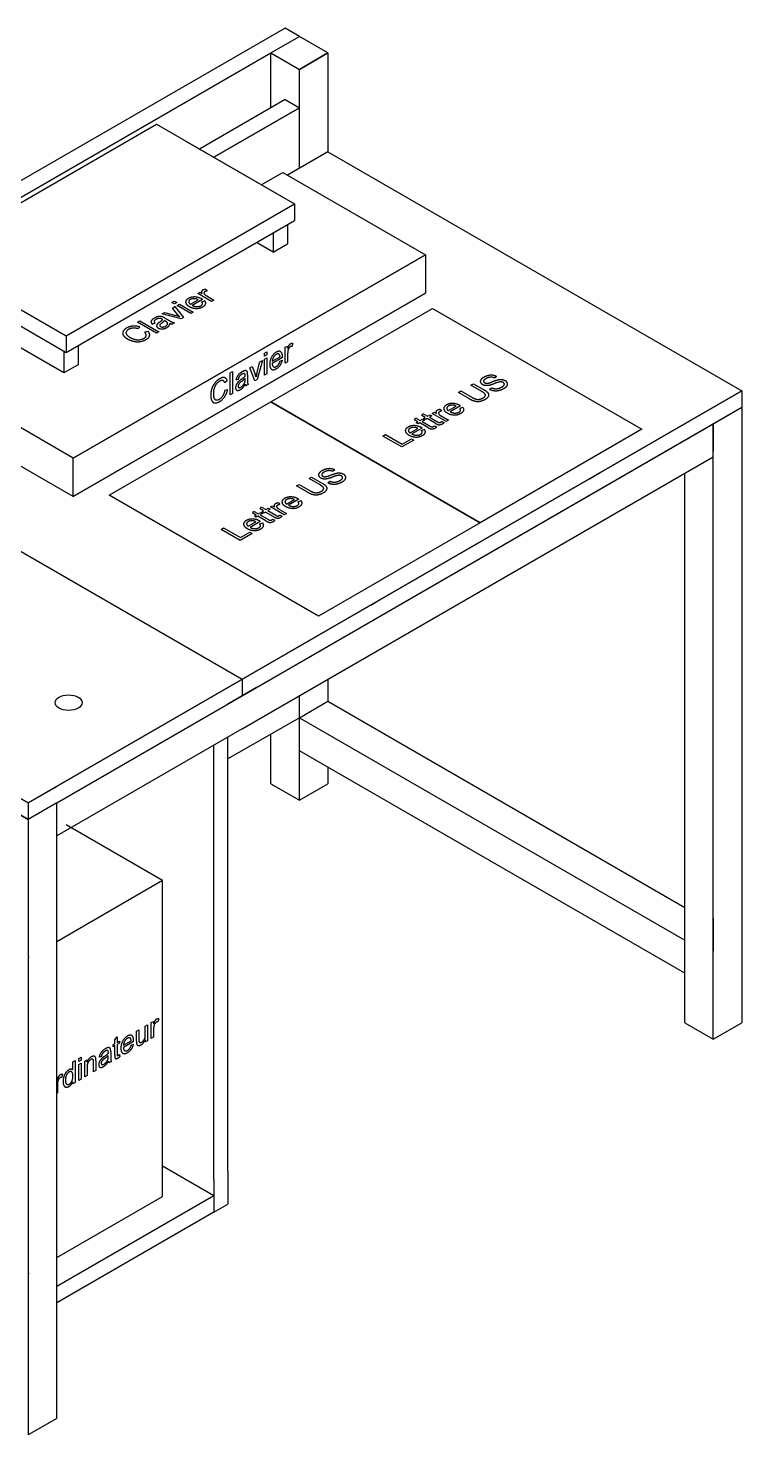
# Model space of a CAD drawing. Header units: inches. Extents: x -14 to 106, y -120 to 40.
# Drawn here: x 16.4 to 43, y -58.3 to -6 of the extents above; entities that cross this region are included whole.
import ezdxf

# ---------------------------------------------------------------- set-up
doc = ezdxf.new("R2010")
doc.units = ezdxf.units.IN
doc.header["$MEASUREMENT"] = 0
doc.linetypes.add('PHANTOM', pattern=[63.5, 31.75, -6.35, 6.35, -6.35, 6.35, -6.35])
doc.layers.get('0').update_dxf_attribs({"lineweight": 25})
doc.layers.add('Ghosts', color=18, linetype='PHANTOM', lineweight=25, true_color=0x000000)

msp = doc.modelspace()

# ---------------------------------------------------------------- linework, layer by layer
for p, q in [((25.985, -6), (7.542, -16.648)), ((26.516, -6.306), (25.985, -6)), ((25.455, -6.919), (26.516, -6.306)), ((25.455, -6.919), (26.516, -6.306)), ((27.576, -6.919), (26.516, -6.306)), ((7.616, -17.218), (25.455, -6.919)), ((25.455, -6.919), (26.516, -7.531)), ((25.455, -8.96), (25.455, -6.919)), ((26.516, -7.531), (27.576, -6.919)), ((27.576, -6.919), (26.516, -7.531)), ((27.576, -6.919), (27.576, -10.593)), ((26.516, -11.205), (26.516, -7.531)), ((25.985, -8.654), (22.804, -10.491)), ((25.985, -8.654), (26.516, -8.96)), ((26.516, -8.96), (23.334, -10.797)), ((26.516, -8.96), (23.334, -10.797)), ((23.334, -10.797), (26.516, -8.96)), ((12.728, -14.471), (21.213, -9.572)), ((21.213, -9.572), (26.339, -12.532)), ((22.273, -10.184), (26.339, -12.532)), ((27.576, -10.593), (26.074, -11.46)), ((27.576, -10.593), (26.516, -11.205)), ((27.576, -10.593), (27.576, -10.593)), ((27.576, -10.593), (42.956, -19.472)), ((26.516, -11.205), (26.074, -11.46)), ((26.516, -11.205), (26.516, -11.205)), ((17.854, -17.431), (26.339, -12.532)), ((26.339, -12.532), (26.339, -13.144)), ((26.339, -12.532), (26.339, -13.144)), ((17.854, -18.043), (26.339, -13.144)), ((26.074, -13.297), (26.074, -14.012)), ((25.544, -14.318), (24.925, -13.961)), ((25.544, -13.603), (25.544, -14.318)), ((25.544, -14.318), (26.074, -14.012)), ((12.728, -14.471), (17.854, -17.431)), ((12.728, -15.083), (17.854, -18.043)), ((13.788, -15.083), (17.854, -17.431)), ((13.788, -15.696), (17.854, -18.043)), ((17.766, -18.808), (15.379, -17.431)), ((17.854, -17.431), (17.854, -18.043)), ((17.766, -17.992), (17.766, -18.808)), ((18.296, -17.788), (18.296, -18.502)), ((18.296, -18.502), (17.766, -18.808)), ((42.956, -19.472), (16.44, -34.781)), ((16.44, -34.781), (42.956, -19.472)), ((16.44, -34.781), (42.956, -19.472)), ((42.956, -19.472), (42.956, -20.084)), ((17.5, -34.781), (42.956, -20.084)), ((17.5, -34.781), (42.956, -20.084)), ((41.895, -20.697), (42.956, -20.084)), ((42.956, -20.084), (42.956, -42.945)), ((24.925, -30.494), (41.895, -20.697)), ((41.895, -43.558), (41.895, -20.697)), ((41.895, -20.697), (41.895, -21.717)), ((41.895, -20.697), (41.895, -21.717)), ((9.015, -21.309), (24.394, -30.188)), ((24.925, -31.719), (41.895, -21.921)), ((37.299, -22.738), (37.652, -22.534)), ((40.834, -42.945), (40.834, -22.534)), ((16.44, -35.393), (1.061, -26.514)), ((2.121, -26.514), (16.44, -34.781)), ((29.167, -27.432), (29.521, -27.228)), ((24.394, -30.188), (24.394, -30.8)), ((27.576, -30.188), (27.576, -31.005)), ((24.925, -30.494), (23.864, -31.107)), ((26.516, -34.679), (26.516, -30.8)), ((26.516, -31.617), (27.576, -31.005)), ((27.576, -31.005), (40.834, -38.659)), ((26.516, -31.617), (23.864, -33.148)), ((24.394, -32.025), (24.925, -31.719)), ((26.516, -31.617), (40.834, -39.884)), ((24.394, -32.025), (17.5, -36.005)), ((23.864, -48.457), (23.864, -32.331)), ((25.455, -34.066), (25.455, -32.229)), ((23.334, -48.763), (23.334, -32.637)), ((40.834, -41.108), (26.516, -32.842)), ((27.576, -33.454), (27.576, -34.066)), ((16.44, -34.781), (17.5, -34.168)), ((25.455, -34.066), (26.516, -34.679)), ((26.516, -34.679), (27.576, -34.066)), ((15.379, -34.781), (16.44, -35.393)), ((16.44, -34.781), (16.44, -35.393)), ((16.44, -34.781), (16.44, -35.393)), ((17.5, -34.781), (16.44, -35.393)), ((16.44, -34.781), (16.44, -35.393)), ((17.5, -57.642), (17.5, -34.781)), ((17.5, -35.801), (17.5, -34.781)), ((17.5, -35.801), (17.5, -34.781)), ((16.44, -35.189), (16.44, -58.254)), ((16.44, -35.393), (16.44, -58.254)), ((41.895, -39.067), (41.895, -40.292)), ((40.834, -42.945), (41.895, -43.558)), ((41.895, -43.558), (42.956, -42.945)), ((23.334, -49.375), (21.434, -48.278)), ((23.864, -48.457), (23.864, -49.681)), ((23.334, -48.763), (23.334, -49.988)), ((23.334, -49.375), (17.5, -52.743)), ((23.334, -49.375), (23.334, -49.988)), ((23.334, -49.988), (17.5, -53.355)), ((23.334, -49.988), (23.864, -49.681)), ((16.44, -54.376), (16.44, -54.988)), ((17.5, -57.642), (16.44, -58.254))]:
    msp.add_line(p, q)
msp.add_ellipse((17.942, -31.056), major_axis=(-0.5, 0), ratio=0.57735)
at = {"layer": 'Ghosts'}
for p, q in [((25.102, -11.817), (25.897, -11.358)), ((25.897, -11.358), (31.2, -14.42)), ((31.2, -14.42), (18.119, -21.972)), ((18.119, -21.972), (31.2, -14.42)), ((31.2, -14.42), (31.2, -15.849)), ((31.2, -15.849), (18.119, -23.401)), ((18.119, -23.401), (31.2, -15.849)), ((21.776, -16.187), (21.863, -16.137)), ((21.876, -16.244), (21.776, -16.187)), ((21.863, -16.137), (21.963, -16.194)), ((21.963, -16.194), (21.876, -16.244)), ((22.466, -16.253), (22.752, -16.087)), ((22.914, -16.076), (22.532, -16.297)), ((22.742, -15.854), (22.82, -15.809)), ((23.254, -16.15), (22.742, -15.854)), ((22.82, -15.809), (22.898, -15.854)), ((22.891, -16.169), (22.992, -16.124)), ((23.037, -15.703), (23.087, -15.767)), ((23.073, -15.945), (23.341, -16.1)), ((23.341, -16.1), (23.254, -16.15)), ((21.42, -16.617), (21.512, -16.564)), ((22.127, -16.8), (21.42, -16.617)), ((21.512, -16.564), (21.929, -16.678)), ((21.801, -16.397), (21.89, -16.346)), ((22, -16.644), (21.801, -16.397)), ((21.89, -16.346), (22.208, -16.754)), ((21.971, -16.299), (22.058, -16.249)), ((22.483, -16.595), (21.971, -16.299)), ((22.058, -16.249), (22.57, -16.545)), ((22.57, -16.545), (22.483, -16.595)), ((25.455, -19.88), (31.465, -16.41)), ((31.465, -16.41), (39.243, -20.901)), ((20.504, -16.921), (20.59, -16.871)), ((21.211, -17.33), (20.504, -16.921)), ((20.584, -17.099), (20.513, -17.165)), ((20.59, -16.871), (21.298, -17.28)), ((21.151, -16.955), (21.055, -16.997)), ((21.537, -16.881), (21.505, -16.863)), ((21.52, -16.77), (21.636, -16.837)), ((21.878, -16.945), (21.787, -16.997)), ((22.208, -16.754), (22.127, -16.8)), ((20.767, -17.299), (20.885, -17.259)), ((21.298, -17.28), (21.211, -17.33)), ((26.272, -17.713), (26.242, -17.823)), ((25.223, -18.075), (25.31, -18.025)), ((25.223, -18.19), (25.223, -18.075)), ((25.31, -18.14), (25.223, -18.19)), ((25.223, -18.3), (25.31, -18.25)), ((25.31, -18.025), (25.31, -18.14)), ((25.31, -18.25), (25.31, -18.841)), ((25.888, -18.237), (25.506, -18.458)), ((25.511, -18.373), (25.797, -18.207)), ((25.994, -17.855), (26.072, -17.81)), ((25.994, -18.446), (25.994, -17.855)), ((26.072, -17.81), (26.072, -17.899)), ((26.081, -18.086), (26.081, -18.396)), ((23.951, -18.81), (24.037, -18.759)), ((23.951, -19.626), (23.951, -18.81)), ((24.037, -18.759), (24.037, -19.576)), ((24.672, -18.618), (24.764, -18.565)), ((24.867, -19.097), (24.672, -18.618)), ((24.764, -18.565), (24.874, -18.856)), ((24.939, -18.825), (25.053, -18.398)), ((25.142, -18.347), (24.948, -19.05)), ((25.053, -18.398), (25.142, -18.347)), ((25.223, -18.891), (25.223, -18.3)), ((25.796, -18.37), (25.886, -18.331)), ((26.081, -18.396), (25.994, -18.446)), ((18.119, -21.972), (12.816, -18.91)), ((23.837, -19.099), (23.745, -19.177)), ((24.246, -19.046), (24.161, -19.082)), ((24.502, -19.047), (24.502, -19.011)), ((24.618, -19.241), (24.527, -19.293)), ((24.59, -18.875), (24.59, -19.009)), ((24.948, -19.05), (24.867, -19.097)), ((25.31, -18.841), (25.223, -18.891)), ((32.886, -19.264), (32.98, -19.21)), ((33.294, -19.5), (32.886, -19.264)), ((32.98, -19.21), (33.388, -19.446)), ((33.844, -18.941), (33.761, -18.997)), ((23.755, -19.453), (23.849, -19.426)), ((24.037, -19.576), (23.951, -19.626)), ((32.423, -19.531), (32.517, -19.477)), ((32.832, -19.767), (32.423, -19.531)), ((32.517, -19.477), (32.925, -19.713)), ((33.583, -19.416), (33.664, -19.36)), ((18.119, -23.401), (12.816, -20.339)), ((19.445, -23.35), (25.455, -19.88)), ((25.455, -19.88), (33.233, -24.371)), ((33.233, -24.371), (25.455, -19.88)), ((31.069, -20.392), (31.103, -20.312)), ((31.103, -20.312), (31.282, -20.415)), ((31.282, -20.415), (31.369, -20.365)), ((31.369, -20.365), (31.437, -20.404)), ((31.454, -20.316), (31.532, -20.271)), ((31.966, -20.612), (31.454, -20.316)), ((31.532, -20.271), (31.609, -20.316)), ((31.748, -20.165), (31.799, -20.228)), ((32.054, -20.208), (32.34, -20.043)), ((32.502, -20.032), (32.12, -20.252)), ((32.479, -20.125), (32.58, -20.079)), ((30.628, -21.032), (30.914, -20.866)), ((31.076, -20.855), (30.694, -21.076)), ((30.794, -20.55), (30.828, -20.47)), ((30.921, -20.624), (30.794, -20.55)), ((30.828, -20.47), (31.007, -20.574)), ((30.857, -20.66), (30.921, -20.624)), ((30.925, -20.699), (30.857, -20.66)), ((30.988, -20.662), (30.925, -20.699)), ((31.283, -20.833), (30.988, -20.662)), ((31.007, -20.574), (31.095, -20.523)), ((31.196, -20.465), (31.069, -20.392)), ((31.162, -20.562), (31.075, -20.613)), ((31.075, -20.613), (31.374, -20.786)), ((31.095, -20.523), (31.162, -20.562)), ((31.132, -20.502), (31.196, -20.465)), ((31.2, -20.541), (31.132, -20.502)), ((31.263, -20.504), (31.2, -20.541)), ((31.558, -20.674), (31.263, -20.504)), ((31.437, -20.404), (31.35, -20.454)), ((31.35, -20.454), (31.649, -20.627)), ((31.529, -20.774), (31.618, -20.811)), ((31.785, -20.407), (32.053, -20.562)), ((31.804, -20.615), (31.893, -20.653)), ((32.053, -20.562), (31.966, -20.612)), ((39.243, -20.901), (33.233, -24.371)), ((29.618, -21.151), (29.712, -21.097)), ((30.325, -21.559), (29.618, -21.151)), ((29.712, -21.097), (30.335, -21.457)), ((30.767, -21.304), (30.325, -21.559)), ((30.335, -21.457), (30.684, -21.256)), ((30.684, -21.256), (30.767, -21.304)), ((31.053, -20.948), (31.154, -20.903)), ((18.119, -23.401), (18.119, -21.972)), ((27.834, -22.411), (27.751, -22.467)), ((26.413, -23.001), (26.507, -22.947)), ((26.507, -22.947), (26.915, -23.183)), ((26.876, -22.734), (26.969, -22.68)), ((27.284, -22.97), (26.876, -22.734)), ((26.969, -22.68), (27.378, -22.916)), ((27.573, -22.886), (27.653, -22.83)), ((27.223, -27.841), (19.445, -23.35)), ((26.044, -23.678), (26.33, -23.513)), ((26.492, -23.502), (26.11, -23.722)), ((26.822, -23.237), (26.413, -23.001)), ((24.784, -24.02), (24.818, -23.94)), ((24.911, -24.094), (24.784, -24.02)), ((24.818, -23.94), (24.997, -24.044)), ((24.997, -24.044), (25.084, -23.993)), ((25.059, -23.862), (25.093, -23.782)), ((25.185, -23.935), (25.059, -23.862)), ((25.152, -24.032), (25.065, -24.083)), ((25.084, -23.993), (25.152, -24.032)), ((25.093, -23.782), (25.272, -23.885)), ((25.122, -23.972), (25.185, -23.935)), ((25.189, -24.011), (25.122, -23.972)), ((25.253, -23.974), (25.189, -24.011)), ((25.548, -24.144), (25.253, -23.974)), ((25.272, -23.885), (25.359, -23.835)), ((25.427, -23.874), (25.339, -23.924)), ((25.339, -23.924), (25.639, -24.097)), ((25.359, -23.835), (25.427, -23.874)), ((25.443, -23.786), (25.522, -23.741)), ((25.956, -24.082), (25.443, -23.786)), ((25.522, -23.741), (25.599, -23.786)), ((25.738, -23.635), (25.789, -23.699)), ((25.774, -23.877), (26.042, -24.032)), ((26.042, -24.032), (25.956, -24.082)), ((26.469, -23.595), (26.57, -23.549)), ((24.618, -24.502), (24.904, -24.336)), ((25.066, -24.325), (24.684, -24.546)), ((24.847, -24.13), (24.911, -24.094)), ((24.915, -24.169), (24.847, -24.13)), ((24.978, -24.133), (24.915, -24.169)), ((25.273, -24.303), (24.978, -24.133)), ((25.043, -24.418), (25.144, -24.373)), ((25.065, -24.083), (25.364, -24.256)), ((25.519, -24.244), (25.608, -24.281)), ((25.794, -24.086), (25.883, -24.123)), ((33.233, -24.371), (27.223, -27.841)), ((23.608, -24.621), (23.702, -24.567)), ((24.315, -25.029), (23.608, -24.621)), ((23.702, -24.567), (24.325, -24.927)), ((24.757, -24.774), (24.315, -25.029)), ((24.325, -24.927), (24.673, -24.726)), ((24.673, -24.726), (24.757, -24.774)), ((16.44, -34.781), (8.971, -30.469)), ((21.434, -37.664), (17.854, -35.597)), ((21.434, -37.664), (17.5, -39.935)), ((21.434, -49.401), (21.434, -37.664)), ((21.434, -49.401), (21.434, -37.664)), ((16.484, -40.522), (16.44, -40.496)), ((21.293, -42.8), (21.263, -42.911)), ((20.464, -43.26), (20.551, -43.21)), ((20.464, -43.626), (20.464, -43.26)), ((20.551, -43.21), (20.551, -43.538)), ((20.792, -43.07), (20.879, -43.02)), ((20.792, -43.387), (20.792, -43.07)), ((20.879, -43.02), (20.879, -43.612)), ((21.015, -42.942), (21.093, -42.897)), ((21.015, -43.534), (21.015, -42.942)), ((21.093, -42.897), (21.093, -42.987)), ((21.101, -43.174), (21.101, -43.483)), ((19.594, -43.762), (19.657, -43.726)), ((19.594, -43.84), (19.594, -43.762)), ((19.657, -43.804), (19.594, -43.84)), ((19.657, -43.579), (19.744, -43.469)), ((19.657, -43.726), (19.657, -43.579)), ((19.657, -44.144), (19.657, -43.804)), ((19.744, -43.469), (19.744, -43.676)), ((19.744, -43.676), (19.831, -43.625)), ((19.831, -43.703), (19.744, -43.754)), ((19.744, -43.754), (19.744, -44.1)), ((19.831, -43.625), (19.831, -43.703)), ((20.359, -43.642), (19.977, -43.862)), ((19.982, -43.777), (20.268, -43.612)), ((20.267, -43.775), (20.357, -43.736)), ((20.802, -43.656), (20.802, -43.57)), ((20.879, -43.612), (20.802, -43.656)), ((21.101, -43.483), (21.015, -43.534)), ((18.096, -44.402), (18.183, -44.352)), ((18.096, -44.695), (18.096, -44.402)), ((18.183, -44.352), (18.183, -45.168)), ((18.32, -44.273), (18.407, -44.223)), ((18.32, -44.388), (18.32, -44.273)), ((18.407, -44.338), (18.32, -44.388)), ((18.407, -44.223), (18.407, -44.338)), ((18.542, -44.369), (18.62, -44.324)), ((18.542, -44.961), (18.542, -44.369)), ((18.62, -44.324), (18.62, -44.408)), ((18.872, -44.771), (18.872, -44.411)), ((18.959, -44.357), (18.959, -44.721)), ((19.162, -44.194), (19.077, -44.229)), ((19.419, -44.195), (19.419, -44.158)), ((19.534, -44.388), (19.444, -44.441)), ((19.507, -44.023), (19.507, -44.156)), ((19.831, -44.127), (19.844, -44.208)), ((17.72, -44.863), (17.691, -44.973)), ((18.32, -44.498), (18.407, -44.448)), ((18.32, -45.089), (18.32, -44.498)), ((18.407, -44.448), (18.407, -45.039)), ((18.629, -44.911), (18.542, -44.961)), ((18.629, -44.588), (18.629, -44.911)), ((18.959, -44.721), (18.872, -44.771)), ((17.5, -44.971), (17.52, -44.959)), ((17.52, -44.959), (17.52, -45.049)), ((17.529, -45.236), (17.529, -45.546)), ((18.102, -45.215), (18.102, -45.14)), ((18.183, -45.168), (18.102, -45.215)), ((18.407, -45.039), (18.32, -45.089)), ((17.529, -45.546), (17.5, -45.562)), ((17.5, -51.671), (21.434, -49.401)), ((16.44, -52.233), (16.484, -52.258))]:
    msp.add_line(p, q, dxfattribs=at)
for centre, major_axis, start_param, end_param in [((22.609, -16.177), (-0.319, 0), 5.462241, 6.317356), ((22.69, -16.165), (0.4, 0), 3.223962, 3.989404), ((22.618, -16.165), (0.31, 0), 1.533268, 2.389539), ((22.599, -16.165), (0.195, 0), 2.331803, 3.138289), ((22.628, -16.163), (0.224, 0), 3.152966, 3.903769), ((22.601, -16.158), (0.188, 0), 1.457556, 2.382069), ((22.583, -16.19), (0.245, 0), 0.812271, 1.410968), ((22.597, -16.212), (0.393, 0), 0.722731, 1.487151), ((23.18, -15.795), (0.3, 0), 3.056259, 3.487304), ((23.015, -15.794), (-0.136, 0), 5.49246, 6.107405), ((22.683, -16.233), (0.235, 0), 6.185739, 6.772645), ((22.076, -16.527), (1.147, 0), 0.750288, 0.778848), ((23.085, -15.838), (0.239, 0), 1.772648, 2.332125), ((23.101, -15.842), (-0.131, 0), 6.156348, 6.786188), ((23.087, -15.841), (0.117, 0), 2.347226, 3.011493), ((23.408, -15.748), (0.478, 0), 3.633231, 3.936956), ((22.728, -16.217), (-0.31, 0), 3.016661, 3.69265), ((23.127, -15.866), (-0.176, 0), 4.940003, 5.481009), ((21.446, -16.944), (0.435, 0), 2.036453, 2.388342), ((21.34, -16.822), (-0.199, 0), 4.667494, 5.183789), ((21.327, -16.818), (-0.193, 0), 4.115594, 4.595944), ((21.026, -17.781), (-2.113, 0), 4.1984, 4.270915), ((23.9, -16.14), (2.091, 0), 3.572007, 3.641445), ((22.711, -16.192), (0.382, 0), 3.865237, 4.642662), ((22.73, -16.183), (-0.278, 0), 0.781645, 1.496861), ((22.686, -16.221), (-0.331, 0), 1.565521, 2.406), ((22.716, -16.228), (0.201, 0), 4.680348, 5.521809), ((22.732, -16.229), (0.188, 0), 5.469515, 6.123057), ((22.706, -16.207), (0.334, 0), 5.456194, 6.115043), ((20.446, -17.346), (0.496, 0), 2.345667, 2.854694), ((20.397, -17.325), (0.323, 0), 2.320206, 2.950652), ((20.398, -17.303), (-0.41, 0), 4.876412, 5.531293), ((20.374, -17.294), (0.269, 0), 1.736706, 2.394273), ((20.357, -17.319), (-0.309, 0), 4.183343, 4.80243), ((20.383, -17.297), (0.397, 0), 1.040211, 1.702189), ((21.24, -16.912), (0.236, 0), 2.668143, 3.228934), ((21.299, -16.899), (0.297, 0), 3.288436, 3.748499), ((21.464, -16.974), (0.484, 0), 2.337743, 2.683374), ((21.304, -16.893), (0.185, 0), 3.070629, 3.749853), ((21.329, -16.916), (0.217, 0), 2.281263, 2.89717), ((21.343, -16.899), (0.205, 0), 1.70406, 2.429893), ((21.411, -17.056), (-0.2, 0), 6.097565, 6.575574), ((21.507, -17.068), (-0.298, 0), 5.761852, 6.088722), ((21.41, -17.057), (0.198, 0), 3.427389, 3.938287), ((21.994, -17.249), (0.877, 0), 2.46025, 2.586489), ((21.411, -17.063), (-0.192, 0), 0.756648, 1.626692), ((20.45, -16.516), (-1.122, 0), 2.44747, 2.646513), ((21.31, -16.859), (-0.136, 0), 3.821804, 4.667927), ((21.437, -17.041), (-0.107, 0), 5.888661, 6.485255), ((21.435, -17.041), (0.105, 0), 3.348501, 3.936545), ((21.757, -17.132), (0.464, 0), 2.462888, 2.700306), ((21.436, -17.042), (-0.105, 0), 0.76736, 1.656063), ((20.692, -16.639), (-0.901, 0), 2.468989, 2.697991), ((20.253, -17.466), (-1.625, 0), 3.895853, 3.915581), ((21.395, -17.022), (-0.263, 0), 1.674252, 2.422645), ((21.018, -17.044), (0.691, 0), 0.757454, 0.92167), ((21.425, -17.011), (0.16, 0), 4.842375, 5.56856), ((21.339, -17.008), (0.297, 0), 0.414442, 0.836878), ((21.37, -16.966), (-0.253, 0), 2.337838, 2.85687), ((21.326, -16.966), (0.379, 0), 5.490127, 5.854504), ((21.43, -16.976), (0.191, 0), 5.993367, 6.61817), ((22.896, -16.146), (-1.738, 0), 0.759202, 0.884003), ((21.25, -16.955), (0.457, 0), 5.885182, 6.225254), ((21.873, -16.855), (0.26, 0), 4.016239, 4.37412), ((21.951, -16.793), (0.273, 0), 4.099972, 4.439561), ((20.362, -17.331), (0.409, 0), 2.856952, 3.465598), ((20.532, -17.296), (-0.589, 0), 0.330799, 0.80876), ((20.367, -17.318), (0.292, 0), 2.973495, 3.614989), ((20.643, -17.242), (0.597, 0), 3.601411, 3.928613), ((20.609, -17.267), (0.68, 0), 3.919484, 4.323903), ((20.661, -17.242), (-0.61, 0), 0.764705, 1.136885), ((20.515, -17.412), (-0.411, 0), 1.162482, 1.768224), ((20.523, -17.417), (-0.277, 0), 1.130697, 1.805274), ((20.51, -17.391), (0.324, 0), 4.952229, 5.502695), ((20.478, -17.379), (-0.475, 0), 1.821545, 2.400277), ((20.545, -17.403), (0.285, 0), 5.469119, 6.182972), ((20.5, -17.41), (0.328, 0), 6.22991, 6.904049), ((20.545, -17.391), (-0.413, 0), 2.325958, 3.012852), ((20.511, -17.399), (-0.445, 0), 3.053132, 3.716786), ((26.183, -17.844), (-0.068, -0.118), 3.921664, 4.536608), ((26.179, -17.93), (-0.12, -0.207), 3.343444, 3.902921), ((25.699, -18.305), (-0.2, -0.347), 4.794759, 5.5602), ((25.648, -18.301), (-0.159, -0.276), 3.891444, 4.74656), ((25.669, -18.285), (-0.112, -0.194), 4.723763, 5.474565), ((25.653, -18.28), (-0.098, -0.169), 3.9026, 4.709085), ((25.663, -18.285), (-0.155, -0.268), 3.104064, 3.960335), ((25.66, -18.27), (-0.094, -0.163), 3.028353, 3.952866), ((25.624, -18.313), (-0.123, -0.213), 2.383068, 2.981764), ((25.611, -18.35), (-0.196, -0.34), 2.293528, 3.057947), ((25.078, -18.672), (-0.573, -0.993), 2.321084, 2.349644), ((26.264, -17.893), (-0.15, -0.26), 4.627056, 5.058101), ((26.419, -17.887), (-0.239, -0.414), 5.204028, 5.507752), ((26.184, -17.94), (-0.066, -0.114), 4.585551, 5.215392), ((26.178, -17.934), (-0.058, -0.101), 3.918022, 4.582289), ((26.177, -17.983), (-0.088, -0.152), 3.369206, 3.910212), ((24.386, -19.165), (-0.242, -0.419), 3.908539, 4.25417), ((24.402, -19.116), (-0.218, -0.377), 3.60725, 3.959138), ((24.455, -18.902), (-0.099, -0.172), 3.096698, 3.612992), ((24.452, -18.892), (-0.097, -0.167), 2.544797, 3.025148), ((24.102, -19.142), (-0.346, -0.599), 2.328251, 2.492466), ((25.686, -18.352), (-0.191, -0.331), 5.436034, 6.213458), ((25.649, -18.389), (-0.166, -0.287), 6.27791, 7.118389), ((25.703, -18.345), (-0.139, -0.241), 5.494034, 6.20925), ((25.658, -18.407), (-0.1, -0.174), 6.251144, 7.092605), ((25.665, -18.414), (-0.094, -0.163), 0.757126, 1.410668), ((25.67, -18.374), (-0.167, -0.289), 0.743805, 1.402654), ((25.637, -18.406), (-0.118, -0.204), 1.47335, 2.060256), ((25.673, -18.395), (-0.155, -0.268), 1.445864, 2.121853), ((23.525, -19.384), (-0.204, -0.354), 4.427749, 5.036394), ((23.539, -19.365), (-0.146, -0.253), 4.544291, 5.185785), ((23.554, -19.43), (-0.248, -0.43), 3.916463, 4.42549), ((23.547, -19.385), (-0.162, -0.28), 3.891003, 4.521448), ((23.563, -19.331), (-0.135, -0.233), 3.307503, 3.96507), ((23.567, -19.352), (-0.205, -0.355), 3.305616, 3.960497), ((23.533, -19.363), (-0.155, -0.268), 2.612547, 3.231634), ((23.565, -19.338), (-0.198, -0.344), 2.611007, 3.272985), ((24.286, -19.275), (-0.099, -0.172), 4.998186, 5.509083), ((24.368, -19.005), (-0.149, -0.258), 4.859232, 5.319295), ((24.288, -19.273), (-0.1, -0.174), 4.526769, 5.004778), ((24.327, -19.008), (-0.118, -0.205), 4.23894, 4.79973), ((24.325, -19.319), (-0.149, -0.258), 4.191056, 4.517926), ((24.313, -19.257), (-0.0524, -0.0908), 4.919297, 5.507342), ((24.313, -19.26), (-0.0523, -0.0906), 5.479749, 6.368452), ((24.375, -18.998), (-0.093, -0.161), 4.641425, 5.32065), ((24.314, -19.258), (-0.0534, -0.0925), 4.317865, 4.914459), ((24.412, -19.731), (-0.439, -0.76), 4.031046, 4.157286), ((24.396, -19.487), (-0.232, -0.402), 4.033685, 4.271103), ((24.368, -19.04), (-0.108, -0.188), 3.852059, 4.467967), ((24.345, -19.126), (-0.127, -0.219), 0.767041, 1.286074), ((24.275, -18.185), (-0.561, -0.972), 0.876673, 1.075717), ((24.289, -18.441), (-0.45, -0.78), 0.898193, 1.127195), ((24.39, -19.018), (-0.103, -0.178), 3.274857, 4.00069), ((24.295, -19.076), (-0.229, -0.396), 1.172793, 1.512865), ((24.367, -19.158), (-0.096, -0.166), 1.280978, 1.905781), ((24.408, -18.949), (-0.068, -0.117), 2.251007, 3.097131), ((24.293, -19.181), (-0.148, -0.257), 1.985238, 2.407674), ((23.354, -19.554), (-0.813, -1.408), 2.325057, 2.344785), ((24.693, -19.106), (-0.13, -0.225), 5.587035, 5.944916), ((25.818, -18.337), (-0.869, -1.505), 5.471591, 5.596392), ((24.786, -19.034), (-0.137, -0.237), 5.670768, 6.010357), ((23.468, -20.249), (-1.056, -1.83), 2.627604, 2.700119), ((26.326, -18.618), (-1.046, -1.811), 5.142803, 5.212242), ((33.504, -19.124), (-0.266, 0), 5.863982, 6.476426), ((33.493, -19.125), (0.254, 0), 3.336941, 3.927502), ((33.699, -19.169), (0.476, 0), 2.342715, 2.737227), ((33.476, -19.136), (-0.228, 0), 0.773081, 1.347795), ((33.491, -19.119), (-0.132, 0), 6.121201, 7.060575), ((33.634, -19.141), (0.28, 0), 2.274151, 2.930946), ((33.728, -19.173), (0.501, 0), 1.975396, 2.375756), ((33.479, -19.128), (-0.114, 0), 0.758833, 1.638398), ((33.479, -19.112), (0.271, 0), 4.515794, 5.045291), ((33.657, -19.12), (-0.269, 0), 4.884492, 5.568987), ((33.362, -18.898), (-0.527, 0), 1.81061, 2.215515), ((33.643, -19.057), (0.283, 0), 1.37609, 1.978566), ((33.246, -18.768), (-0.91, 0), 1.931735, 2.155228), ((33.624, -19.084), (-0.205, 0), 3.978111, 4.776322), ((34.415, -19.773), (-1.32, 0), 5.129866, 5.304635), ((33.636, -19.068), (-0.303, 0), 3.953004, 4.505268), ((34.698, -20.061), (-1.76, 0), 5.177932, 5.28287), ((33.996, -19.238), (0.303, 0), 1.412421, 1.961503), ((33.762, -19.181), (0.381, 0), 5.100214, 5.513406), ((34.001, -19.257), (-0.202, 0), 4.648119, 5.187267), ((33.997, -19.215), (-0.13, 0), 3.908277, 4.586715), ((33.78, -19.181), (0.368, 0), 5.479204, 5.849976), ((33.995, -19.206), (0.248, 0), 0.767178, 1.372864), ((33.99, -19.222), (-0.143, 0), 3.287335, 3.92793), ((33.948, -19.223), (0.185, 0), 5.828683, 6.408885), ((33.806, -19.19), (0.457, 0), 5.481956, 5.915212), ((33.981, -19.217), (0.272, 0), 0.197265, 0.783552), ((33.953, -19.221), (-0.301, 0), 2.764308, 3.341129), ((23.64, -19.38), (-0.295, -0.51), 5.043188, 5.521149), ((23.705, -19.358), (-0.34, -0.589), 5.49028, 5.8947), ((23.531, -19.549), (-0.206, -0.356), 5.874871, 6.480613), ((23.752, -19.336), (-0.305, -0.528), 5.477094, 5.849274), ((23.743, -19.33), (-0.299, -0.517), 5.172208, 5.499409), ((23.531, -19.559), (-0.138, -0.24), 5.843086, 6.517663), ((23.547, -19.516), (-0.162, -0.281), 0.23984, 0.790306), ((23.554, -19.544), (-0.142, -0.246), 0.75673, 1.470583), ((23.565, -19.526), (-0.206, -0.357), 0.755161, 1.442056), ((23.526, -19.541), (-0.164, -0.284), 1.517521, 2.19166), ((23.541, -19.528), (-0.223, -0.386), 1.482336, 2.145989), ((24.282, -19.283), (-0.096, -0.167), 5.469037, 6.339081), ((24.309, -19.218), (-0.132, -0.228), 0.103456, 0.851849), ((24.334, -19.209), (-0.08, -0.139), 0.129987, 0.856171), ((24.323, -19.115), (-0.19, -0.329), 0.777738, 1.142115), ((33.323, -19.505), (0.668, 0), 3.887236, 4.269181), ((33.341, -19.494), (0.563, 0), 3.879567, 4.225311), ((33.143, -19.706), (0.276, 0), 4.315427, 5.015153), ((33.153, -19.684), (-0.184, 0), 1.153036, 1.854913), ((33.119, -19.627), (-0.289, 0), 1.869144, 2.387921), ((33.07, -19.597), (0.48, 0), 5.043004, 5.537279), ((33.056, -19.671), (-0.381, 0), 3.337037, 4.038358), ((33.155, -19.618), (-0.276, 0), 2.257075, 3.071149), ((32.922, -19.735), (0.684, 0), 0.46613, 0.82167), ((33.128, -19.599), (0.436, 0), 5.452401, 6.010396), ((33.265, -19.625), (0.292, 0), 6.031449, 6.692757), ((33.818, -19.276), (0.337, 0), 3.941319, 4.505658), ((33.841, -19.238), (0.276, 0), 4.012616, 4.488189), ((33.813, -19.286), (-0.319, 0), 1.367715, 1.962679), ((33.816, -19.265), (-0.225, 0), 1.41209, 1.984329), ((33.705, -19.152), (-0.575, 0), 1.98198, 2.386027), ((23.541, -19.489), (-0.237, -0.411), 0.250748, 0.82948), ((31.891, -20.257), (0.3, 0), 3.056259, 3.487304), ((31.727, -20.256), (0.136, 0), 2.350867, 2.965812), ((31.796, -20.3), (0.239, 0), 1.772648, 2.332125), ((31.813, -20.303), (-0.131, 0), 6.156348, 6.786188), ((31.798, -20.303), (-0.117, 0), 5.488819, 6.153085), ((32.119, -20.21), (0.478, 0), 3.633231, 3.936956), ((31.839, -20.327), (-0.176, 0), 4.940003, 5.481009), ((32.197, -20.133), (-0.319, 0), 5.462241, 6.317356), ((32.278, -20.121), (0.4, 0), 3.223962, 3.989404), ((32.206, -20.121), (-0.31, 0), 4.67486, 5.531132), ((32.187, -20.121), (0.195, 0), 2.331803, 3.138289), ((32.216, -20.119), (0.224, 0), 3.152966, 3.903769), ((32.3, -20.148), (-0.382, 0), 0.723645, 1.501069), ((32.189, -20.114), (-0.188, 0), 4.599149, 5.523662), ((32.318, -20.139), (0.278, 0), 3.923238, 4.638453), ((32.171, -20.146), (-0.245, 0), 3.953864, 4.552561), ((32.185, -20.168), (-0.393, 0), 3.864324, 4.628744), ((32.275, -20.177), (-0.331, 0), 1.565521, 2.406), ((32.304, -20.183), (0.201, 0), 4.680348, 5.521809), ((32.32, -20.185), (0.188, 0), 5.469515, 6.123057), ((32.272, -20.189), (0.235, 0), 6.185739, 6.772645), ((31.664, -20.483), (1.147, 0), 0.750288, 0.778848), ((32.294, -20.163), (-0.334, 0), 2.314601, 2.973451), ((32.316, -20.173), (0.31, 0), 6.158253, 6.834242), ((30.771, -20.957), (0.319, 0), 2.320648, 3.175763), ((30.78, -20.944), (-0.31, 0), 4.67486, 5.531132), ((30.761, -20.944), (-0.195, 0), 5.473396, 6.279881), ((30.763, -20.937), (-0.188, 0), 4.599149, 5.523662), ((30.745, -20.969), (0.245, 0), 0.812271, 1.410968), ((30.759, -20.991), (-0.393, 0), 3.864324, 4.628744), ((30.238, -21.306), (1.147, 0), 0.750288, 0.778848), ((31.613, -20.665), (-0.44, 0), 0.722047, 1.055073), ((31.535, -20.704), (-0.214, 0), 0.721874, 1.040256), ((31.438, -20.822), (-0.118, 0), 1.209106, 1.862674), ((31.446, -20.783), (0.0511, 0), 4.334727, 4.968987), ((31.433, -20.767), (0.0817, 0), 5.02389, 5.555053), ((31.404, -20.772), (-0.21, 0), 1.900341, 2.409671), ((31.206, -20.638), (0.399, 0), 5.518389, 5.653939), ((31.888, -20.506), (0.44, 0), 3.86364, 4.196665), ((31.234, -20.67), (-0.455, 0), 2.370573, 2.576033), ((31.81, -20.545), (-0.214, 0), 0.721874, 1.040256), ((31.713, -20.663), (0.118, 0), 4.350698, 5.004267), ((31.72, -20.624), (-0.0511, 0), 1.193134, 1.827395), ((31.708, -20.608), (0.0817, 0), 5.02389, 5.555053), ((31.679, -20.614), (-0.21, 0), 1.900341, 2.409671), ((31.481, -20.48), (0.399, 0), 5.518389, 5.653939), ((31.509, -20.512), (0.455, 0), 5.512166, 5.717626), ((30.852, -20.944), (0.4, 0), 3.223962, 3.989404), ((30.79, -20.942), (0.224, 0), 3.152966, 3.903769), ((30.874, -20.971), (-0.382, 0), 0.723645, 1.501069), ((30.892, -20.962), (-0.278, 0), 0.781645, 1.496861), ((30.849, -21), (0.331, 0), 4.707113, 5.547593), ((30.878, -21.007), (0.201, 0), 4.680348, 5.521809), ((30.894, -21.008), (0.188, 0), 5.469515, 6.123057), ((30.846, -21.012), (0.235, 0), 6.185739, 6.772645), ((30.868, -20.986), (0.334, 0), 5.456194, 6.115043), ((30.89, -20.996), (0.31, 0), 6.158253, 6.834242), ((27.689, -22.639), (0.476, 0), 2.342715, 2.737227), ((27.718, -22.643), (-0.501, 0), 5.116988, 5.517349), ((27.647, -22.59), (-0.269, 0), 4.884492, 5.568987), ((27.633, -22.527), (-0.283, 0), 4.517683, 5.120158), ((27.614, -22.554), (0.205, 0), 0.836519, 1.634729), ((27.625, -22.538), (-0.303, 0), 3.953004, 4.505268), ((27.494, -22.594), (0.266, 0), 2.722389, 3.334834), ((27.482, -22.595), (-0.254, 0), 0.195348, 0.785909), ((27.046, -23.141), (0.381, 0), 0.195444, 0.896765), ((27.466, -22.607), (0.228, 0), 3.914674, 4.489388), ((27.481, -22.589), (0.132, 0), 2.979609, 3.918982), ((27.624, -22.611), (-0.28, 0), 5.415744, 6.072539), ((26.912, -23.205), (-0.684, 0), 3.607723, 3.963262), ((27.469, -22.598), (-0.114, 0), 0.758833, 1.638398), ((27.469, -22.582), (-0.271, 0), 1.374201, 1.903699), ((27.352, -22.368), (-0.527, 0), 1.81061, 2.215515), ((27.236, -22.238), (-0.91, 0), 1.931735, 2.155228), ((27.808, -22.746), (-0.337, 0), 0.799726, 1.364065), ((27.831, -22.708), (-0.276, 0), 0.871024, 1.346596), ((28.405, -23.243), (1.32, 0), 1.988273, 2.163042), ((28.688, -23.531), (-1.76, 0), 5.177932, 5.28287), ((27.803, -22.756), (-0.319, 0), 1.367715, 1.962679), ((27.805, -22.735), (0.225, 0), 4.553682, 5.125922), ((27.985, -22.708), (0.303, 0), 1.412421, 1.961503), ((27.752, -22.651), (-0.381, 0), 1.958621, 2.371813), ((27.99, -22.727), (-0.202, 0), 4.648119, 5.187267), ((27.695, -22.622), (-0.575, 0), 1.98198, 2.386027), ((27.987, -22.685), (0.13, 0), 0.766685, 1.445122), ((27.77, -22.651), (0.368, 0), 5.479204, 5.849976), ((27.984, -22.676), (-0.248, 0), 3.90877, 4.514457), ((27.98, -22.692), (0.143, 0), 0.145743, 0.786337), ((27.937, -22.693), (-0.185, 0), 2.68709, 3.267293), ((27.795, -22.66), (-0.457, 0), 2.340364, 2.773619), ((27.971, -22.687), (-0.272, 0), 3.338857, 3.925145), ((27.942, -22.691), (0.301, 0), 5.9059, 6.482722), ((26.187, -23.603), (0.319, 0), 2.320648, 3.175763), ((26.196, -23.591), (0.31, 0), 1.533268, 2.389539), ((26.177, -23.591), (0.195, 0), 2.331803, 3.138289), ((26.179, -23.584), (0.188, 0), 1.457556, 2.382069), ((26.161, -23.616), (0.245, 0), 0.812271, 1.410968), ((26.175, -23.638), (-0.393, 0), 3.864324, 4.628744), ((25.653, -23.953), (-1.147, 0), 3.891881, 3.92044), ((27.312, -22.975), (-0.668, 0), 0.745643, 1.127588), ((27.331, -22.964), (0.563, 0), 3.879567, 4.225311), ((27.133, -23.176), (0.276, 0), 4.315427, 5.015153), ((27.142, -23.154), (0.184, 0), 4.294628, 4.996506), ((27.109, -23.097), (0.289, 0), 5.010736, 5.529514), ((27.059, -23.067), (0.48, 0), 5.043004, 5.537279), ((27.145, -23.088), (0.276, 0), 5.398667, 6.212742), ((27.118, -23.069), (0.436, 0), 5.452401, 6.010396), ((27.255, -23.095), (-0.292, 0), 2.889856, 3.551164), ((25.881, -23.727), (0.3, 0), 3.056259, 3.487304), ((25.717, -23.726), (0.136, 0), 2.350867, 2.965812), ((25.786, -23.77), (0.239, 0), 1.772648, 2.332125), ((25.802, -23.773), (-0.131, 0), 6.156348, 6.786188), ((25.788, -23.773), (-0.117, 0), 5.488819, 6.153085), ((26.109, -23.68), (0.478, 0), 3.633231, 3.936956), ((25.828, -23.797), (0.176, 0), 1.79841, 2.339416), ((26.268, -23.591), (-0.4, 0), 0.08237, 0.847811), ((26.206, -23.589), (-0.224, 0), 0.011374, 0.762176), ((26.289, -23.618), (-0.382, 0), 0.723645, 1.501069), ((26.308, -23.609), (-0.278, 0), 0.781645, 1.496861), ((26.264, -23.647), (-0.331, 0), 1.565521, 2.406), ((26.294, -23.653), (0.201, 0), 4.680348, 5.521809), ((26.31, -23.655), (0.188, 0), 5.469515, 6.123057), ((26.261, -23.659), (0.235, 0), 6.185739, 6.772645), ((26.284, -23.633), (-0.334, 0), 2.314601, 2.973451), ((26.306, -23.643), (0.31, 0), 6.158253, 6.834242), ((24.761, -24.427), (-0.319, 0), 5.462241, 6.317356), ((24.842, -24.414), (-0.4, 0), 0.08237, 0.847811), ((24.77, -24.414), (-0.31, 0), 4.67486, 5.531132), ((24.751, -24.414), (0.195, 0), 2.331803, 3.138289), ((24.78, -24.412), (-0.224, 0), 0.011374, 0.762176), ((24.753, -24.407), (-0.188, 0), 4.599149, 5.523662), ((24.882, -24.432), (0.278, 0), 3.923238, 4.638453), ((24.735, -24.439), (0.245, 0), 0.812271, 1.410968), ((24.749, -24.461), (-0.393, 0), 3.864324, 4.628744), ((24.868, -24.477), (-0.201, 0), 1.538755, 2.380216), ((24.884, -24.478), (-0.188, 0), 2.327922, 2.981465), ((24.835, -24.482), (0.235, 0), 6.185739, 6.772645), ((24.227, -24.776), (-1.147, 0), 3.891881, 3.92044), ((24.858, -24.456), (-0.334, 0), 2.314601, 2.973451), ((24.88, -24.466), (-0.31, 0), 3.016661, 3.69265), ((25.603, -24.135), (0.44, 0), 3.86364, 4.196665), ((25.525, -24.174), (-0.214, 0), 0.721874, 1.040256), ((25.428, -24.292), (-0.118, 0), 1.209106, 1.862674), ((25.435, -24.253), (-0.0511, 0), 1.193134, 1.827395), ((25.423, -24.237), (0.0817, 0), 5.02389, 5.555053), ((25.394, -24.242), (-0.21, 0), 1.900341, 2.409671), ((25.196, -24.108), (-0.399, 0), 2.376796, 2.512346), ((25.878, -23.976), (0.44, 0), 3.86364, 4.196665), ((25.224, -24.14), (0.455, 0), 5.512166, 5.717626), ((25.799, -24.015), (0.214, 0), 3.863466, 4.181849), ((25.703, -24.133), (-0.118, 0), 1.209106, 1.862674), ((25.71, -24.094), (-0.0511, 0), 1.193134, 1.827395), ((25.698, -24.078), (0.0817, 0), 5.02389, 5.555053), ((25.669, -24.084), (0.21, 0), 5.041934, 5.551264), ((25.471, -23.95), (-0.399, 0), 2.376796, 2.512346), ((25.498, -23.982), (-0.455, 0), 2.370573, 2.576033), ((24.863, -24.441), (0.382, 0), 3.865237, 4.642662), ((24.838, -24.47), (0.331, 0), 4.707113, 5.547593), ((21.203, -42.931), (-0.068, -0.118), 3.921664, 4.536608), ((21.2, -43.017), (-0.12, -0.207), 3.343444, 3.902921), ((21.284, -42.98), (-0.15, -0.26), 4.627056, 5.058101), ((21.44, -42.975), (-0.239, -0.414), 5.204028, 5.507752), ((21.205, -43.027), (-0.066, -0.114), 4.585551, 5.215392), ((21.199, -43.022), (-0.058, -0.101), 3.918022, 4.582289), ((21.197, -43.07), (-0.088, -0.152), 3.369206, 3.910212), ((19.318, -44.263), (-0.218, -0.377), 3.60725, 3.959138), ((19.372, -44.049), (-0.099, -0.172), 3.096698, 3.612992), ((19.368, -44.04), (-0.097, -0.167), 2.544797, 3.025148), ((20.17, -43.71), (-0.2, -0.347), 4.794759, 5.5602), ((20.157, -43.757), (-0.191, -0.331), 5.436034, 6.213458), ((20.119, -43.706), (-0.159, -0.276), 3.891444, 4.74656), ((20.174, -43.75), (-0.139, -0.241), 5.494034, 6.20925), ((20.14, -43.69), (-0.112, -0.194), 4.723763, 5.474565), ((20.124, -43.684), (-0.098, -0.169), 3.9026, 4.709085), ((20.134, -43.69), (-0.155, -0.268), 3.104064, 3.960335), ((20.131, -43.675), (-0.094, -0.163), 3.028353, 3.952866), ((20.108, -43.811), (-0.118, -0.204), 1.47335, 2.060256), ((20.094, -43.718), (-0.123, -0.213), 2.383068, 2.981764), ((20.144, -43.8), (-0.155, -0.268), 1.445864, 2.121853), ((20.082, -43.755), (-0.196, -0.34), 2.293528, 3.057947), ((19.549, -44.077), (-0.573, -0.993), 2.321084, 2.349644), ((20.905, -43.386), (-0.312, -0.54), 5.470941, 5.655399), ((20.63, -43.59), (-0.116, -0.2), 5.676996, 6.106564), ((20.606, -43.613), (-0.099, -0.171), 6.161974, 6.690838), ((21.057, -43.265), (-0.358, -0.62), 5.464832, 5.646402), ((20.637, -43.525), (-0.146, -0.254), 0.372947, 0.793206), ((20.645, -43.567), (-0.064, -0.111), 5.709845, 6.432479), ((20.653, -43.545), (-0.076, -0.132), 0.172287, 0.819646), ((20.643, -43.545), (-0.133, -0.23), 0.762227, 1.789716), ((20.657, -43.502), (-0.101, -0.175), 0.782759, 1.321098), ((20.675, -43.521), (-0.079, -0.136), 1.295425, 1.963131), ((20.519, -43.559), (-0.193, -0.335), 2.02909, 2.400854), ((18.775, -44.434), (-0.13, -0.226), 3.882863, 4.926615), ((18.802, -44.464), (-0.123, -0.213), 4.791642, 5.61837), ((18.763, -44.478), (-0.099, -0.172), 3.908323, 4.650471), ((18.768, -44.445), (-0.081, -0.14), 3.396528, 3.950659), ((18.786, -44.462), (-0.151, -0.262), 3.529746, 3.938168), ((18.784, -44.405), (-0.059, -0.102), 2.727006, 3.401689), ((18.638, -44.534), (-0.165, -0.286), 2.311331, 2.655003), ((18.82, -44.359), (-0.095, -0.164), 3.007969, 3.557683), ((18.789, -44.394), (-0.118, -0.205), 2.545484, 2.96395), ((18.462, -44.628), (-0.352, -0.609), 2.328139, 2.498411), ((19.203, -44.422), (-0.099, -0.172), 4.998186, 5.509083), ((19.284, -44.153), (-0.149, -0.258), 4.859232, 5.319295), ((19.204, -44.421), (-0.1, -0.174), 4.526769, 5.004778), ((19.243, -44.156), (-0.118, -0.205), 4.23894, 4.79973), ((19.242, -44.466), (-0.149, -0.258), 4.191056, 4.517926), ((19.229, -44.405), (-0.0524, -0.0908), 4.919297, 5.507342), ((19.291, -44.146), (-0.093, -0.161), 4.641425, 5.32065), ((19.23, -44.405), (-0.0534, -0.0925), 4.317865, 4.914459), ((19.329, -44.879), (-0.439, -0.76), 4.031046, 4.157286), ((19.302, -44.312), (-0.242, -0.419), 3.908539, 4.25417), ((19.312, -44.634), (-0.232, -0.402), 4.033685, 4.271103), ((19.284, -44.187), (-0.108, -0.188), 3.852059, 4.467967), ((19.262, -44.274), (-0.127, -0.219), 0.767041, 1.286074), ((19.192, -43.333), (-0.561, -0.972), 0.876673, 1.075717), ((19.205, -43.588), (-0.45, -0.78), 0.898193, 1.127195), ((19.307, -44.165), (-0.103, -0.178), 3.274857, 4.00069), ((19.211, -44.223), (-0.229, -0.396), 1.172793, 1.512865), ((19.283, -44.305), (-0.096, -0.166), 1.280978, 1.905781), ((19.324, -44.096), (-0.068, -0.117), 2.251007, 3.097131), ((19.209, -44.328), (-0.148, -0.257), 1.985238, 2.407674), ((18.27, -44.701), (-0.813, -1.408), 2.325057, 2.344785), ((19.609, -44.253), (-0.13, -0.225), 5.587035, 5.944916), ((19.018, -44.289), (-0.346, -0.599), 2.328251, 2.492466), ((20.735, -43.484), (-0.869, -1.505), 5.471591, 5.596392), ((19.703, -44.182), (-0.137, -0.237), 5.670768, 6.010357), ((19.968, -43.987), (-0.22, -0.381), 5.434436, 5.767462), ((19.744, -44.172), (-0.059, -0.103), 5.921495, 6.575063), ((19.77, -44.089), (-0.105, -0.182), 0.329545, 0.838875), ((19.895, -44.023), (-0.107, -0.185), 5.434263, 5.752645), ((19.782, -44.116), (-0.0256, -0.0443), 5.905523, 6.539784), ((19.79, -44.088), (-0.0408, -0.0707), 0.311502, 0.842664), ((19.773, -43.886), (-0.228, -0.394), 0.799777, 1.005237), ((19.787, -43.83), (-0.2, -0.346), 0.806, 0.94155), ((20.12, -43.793), (-0.166, -0.287), 6.27791, 7.118389), ((20.128, -43.812), (-0.1, -0.174), 6.251144, 7.092605), ((20.141, -43.778), (-0.167, -0.289), 0.743805, 1.402654), ((20.136, -43.819), (-0.094, -0.163), 0.757126, 1.410668), ((17.712, -45.043), (-0.15, -0.26), 4.627056, 5.058101), ((17.631, -44.994), (-0.068, -0.118), 3.921664, 4.536608), ((17.627, -45.08), (-0.12, -0.207), 3.343444, 3.902921), ((17.952, -44.929), (-0.143, -0.247), 4.51332, 5.131544), ((18.06, -44.922), (-0.165, -0.286), 4.906545, 5.579323), ((17.953, -44.933), (-0.145, -0.251), 3.91572, 4.504878), ((17.962, -44.913), (-0.085, -0.147), 3.917745, 4.845496), ((17.958, -44.89), (-0.121, -0.209), 3.443705, 3.945163), ((17.964, -44.917), (-0.088, -0.153), 3.006208, 3.932106), ((17.957, -44.893), (-0.122, -0.211), 2.986471, 3.441516), ((17.864, -45.043), (-0.17, -0.295), 2.275296, 2.95051), ((17.89, -45.07), (-0.152, -0.263), 1.732192, 2.433927), ((19.199, -44.431), (-0.096, -0.167), 5.469037, 6.339081), ((19.225, -44.365), (-0.132, -0.228), 0.103456, 0.851849), ((19.229, -44.407), (-0.0523, -0.0906), 5.479749, 6.368452), ((19.25, -44.357), (-0.08, -0.139), 0.129987, 0.856171), ((19.24, -44.262), (-0.19, -0.329), 0.777738, 1.142115), ((17.867, -45.037), (-0.239, -0.414), 5.204028, 5.507752), ((17.632, -45.089), (-0.066, -0.114), 4.585551, 5.215392), ((17.626, -45.084), (-0.058, -0.101), 3.918022, 4.582289), ((17.625, -45.133), (-0.088, -0.152), 3.369206, 3.910212), ((18.103, -44.914), (-0.258, -0.446), 5.120633, 5.511575), ((18.064, -44.949), (-0.23, -0.399), 5.478257, 5.917439), ((17.97, -45.053), (-0.157, -0.272), 5.917204, 6.480359), ((18.05, -44.97), (-0.157, -0.272), 5.421933, 6.123305), ((17.958, -45.08), (-0.142, -0.246), 0.197126, 0.79115), ((17.968, -45.079), (-0.088, -0.153), 6.154441, 7.059375), ((17.966, -45.123), (-0.113, -0.195), 0.740017, 1.808596), ((17.968, -45.082), (-0.087, -0.15), 0.781664, 1.686279)]:
    msp.add_ellipse(centre, major_axis=major_axis, ratio=0.57735, start_param=start_param, end_param=end_param, dxfattribs=at)

doc.saveas('drawing.dxf')
